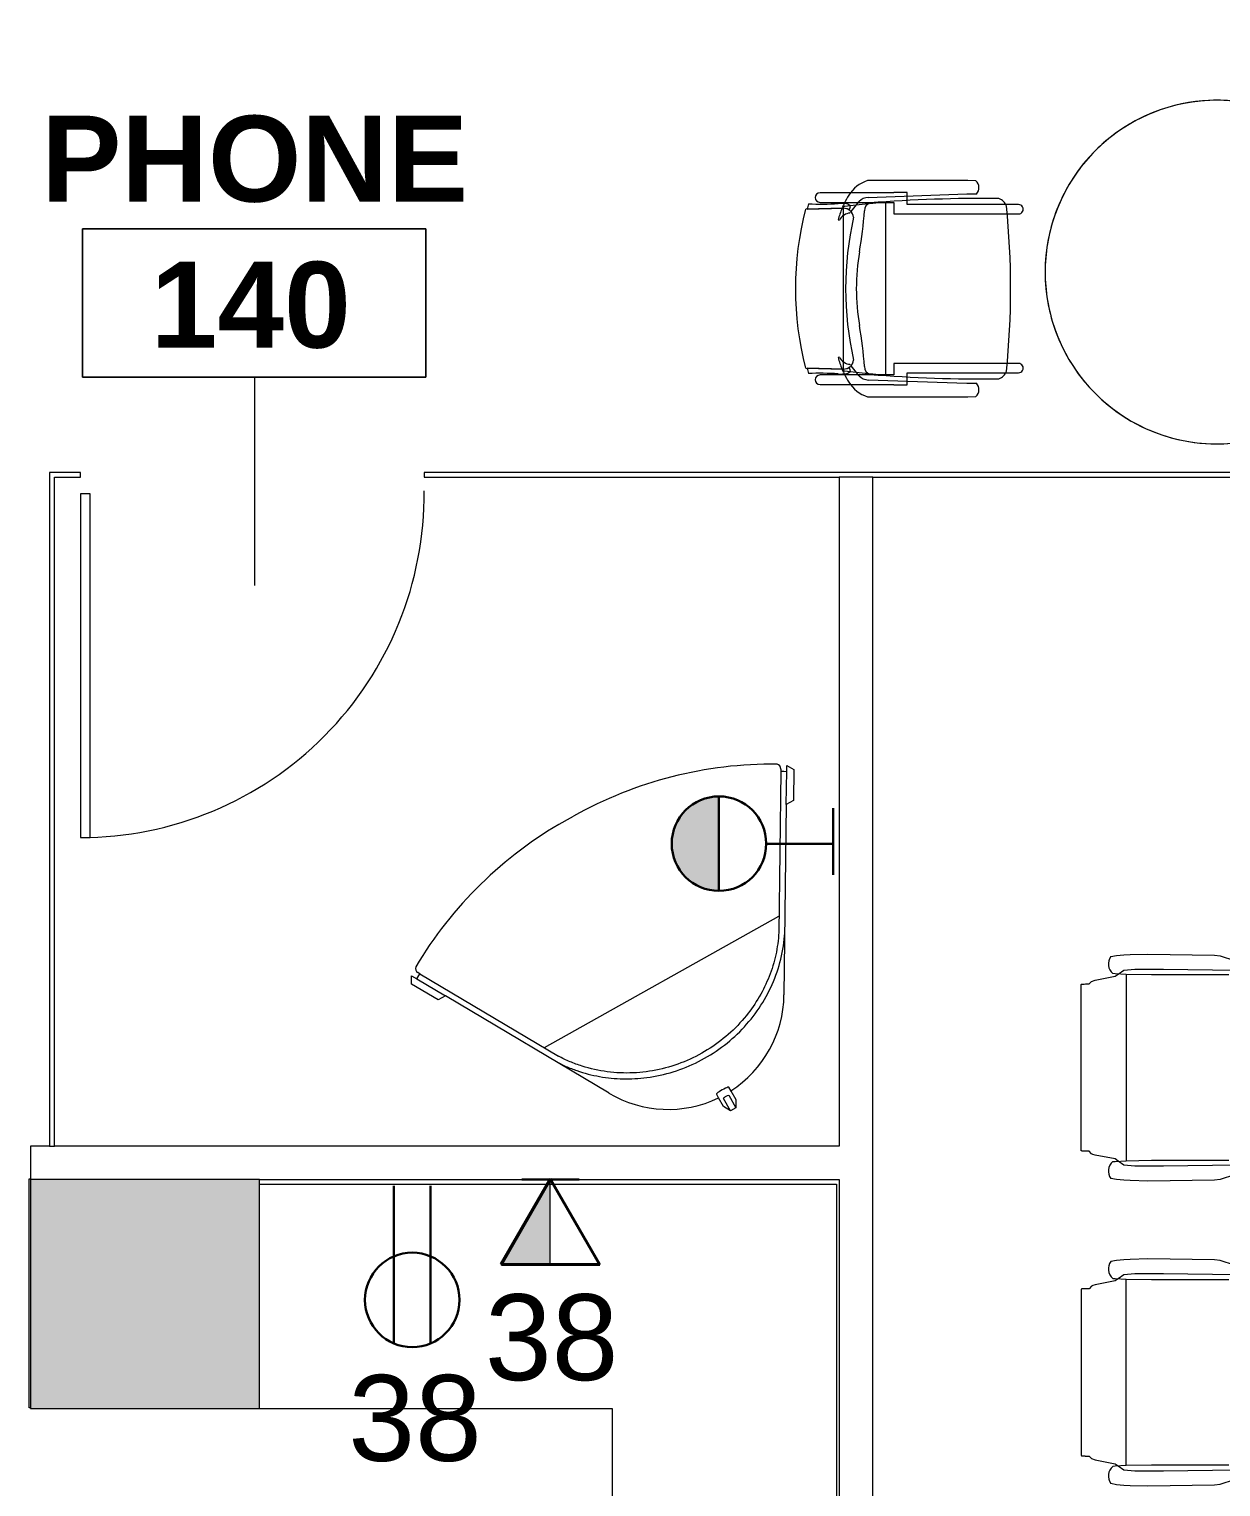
# Model space of a CAD drawing. Header units: inches. Extents: x 0 to 1865, y 0 to 1094.
# Drawn here: x 493 to 617.9, y 645.2 to 797.9 of the extents above; entities that cross this region are included whole.
import ezdxf

# ---------------------------------------------------------------- set-up
doc = ezdxf.new("R2010")
doc.units = ezdxf.units.IN
doc.header["$MEASUREMENT"] = 0
for name, color, linetype, lineweight in [('A-ANNO-NOTE', 131, 'Continuous', 9), ('A-AREA-IDEN', 2, 'Continuous', 9), ('A-DOOR', 31, 'Continuous', 13), ('A-WALL', 113, 'Continuous', 13), ('B-CL', 7, 'Continuous', 9), ('I-FURN', 30, 'Continuous', 9), ('I-WALL', 2, 'Continuous', 13), ('Q-CASE', 31, 'Continuous', 9), ('S-COLS', 52, 'Continuous', 13), ('Victor Bldg - 5th Floor_LINK_dwg', 8, 'Continuous', 9)]:
    doc.layers.add(name, color=color, linetype=linetype, lineweight=lineweight)
doc.styles.add('Swis721 Lt BT', font='swissl.ttf', dxfattribs={"height": 9})
doc.styles.add('Swis721 Lt BT_B', font='', dxfattribs={"height": 9})
doc.styles.get('Swis721 Lt BT_B').set_extended_font_data('Swis721 Lt BT', bold=True)

# ---------------------------------------------------------------- blocks, each defined once
blk = doc.blocks.new('Victor Bldg - 5th Floor_LINK_dwg-6972324-Level 05 POWER _ SIGNAL')
at = {"layer": 'B-CL'}
blk.add_line((493, 677.5), (493.14, 677.5), dxfattribs=at)
at = {"layer": 'B-CL', "flags": 128}
blk.add_lwpolyline([(493.14, 653.5), (493, 653.5), (493, 677.5)], dxfattribs=at)
blk = doc.blocks.new('Concrete-Rectangular-Column - 24_ X 24_-6973359-Level 05 POWER _ SIGNAL')
at = {"layer": 'S-COLS', "lineweight": 9}
blk.add_hatch(color=7, dxfattribs=at).paths.add_polyline_path([(12, -12), (12, 12), (-12, 12), (-12, -12), (11.74, -12)], flags=0)
at = {"layer": 'S-COLS', "color": 8, "lineweight": 20}
for p, q in [((12, 12), (-12, 12)), ((-12, 12), (-12, -12)), ((12, -12), (12, 12)), ((-12, -12), (12, -12))]:
    blk.add_line(p, q, dxfattribs=at)
blk = doc.blocks.new('F - CONF TABLE _ROUND-4 CHAIRS_ - Lam 30Dia Single-Column Base-7663827-Level 05 POWER _ SIGNAL')
at = {"layer": 'I-FURN'}
for start, end in [(0, 180), (360, 180), (94.7368, 113.6842), (85.2632, 94.7368), (47.3684, 85.2632), (113.6842, 132.6316), (132.6316, 151.5789), (37.8947, 47.3684), (0, 37.8947), (151.5789, 180), (180, 0), (180, 360), (180, 227.3684), (341.0526, 0), (331.5789, 341.0526), (312.6316, 331.5789), (227.3684, 236.8421), (303.1579, 312.6316), (236.8421, 274.7368), (284.2105, 303.1579), (274.7368, 284.2105)]:
    blk.add_arc((-17.69, -2.75), 18, start, end, dxfattribs=at)
blk = doc.blocks.new('F - CONF TABLE _4 RECTANGULAR-12 CHAIRS_ - F - CONF TABLE _4 RECTANGULAR-12 CHAIRS_-7360135-Level 05 POWER _ SIGNAL')
at = {"layer": 'I-FURN'}
for p, q in [((5.01, 55.06), (4.86, 54.68)), ((5.26, 55.32), (5.01, 55.06)), ((22.75, 56.16), (5.32, 56.16)), ((23.06, 55.06), (22.8, 55.32)), ((23.13, 54.92), (23.06, 55.06)), ((36.87, 54.92), (36.94, 55.06)), ((36.94, 55.06), (37.2, 55.32)), ((37.25, 56.16), (54.68, 56.16)), ((54.74, 55.32), (54.99, 55.06)), ((54.99, 55.06), (55.14, 54.68)), ((4.86, 54.68), (4.46, 52.61)), ((23.21, 54.68), (23.13, 54.92)), ((23.61, 52.61), (23.21, 54.68)), ((36.39, 52.61), (36.79, 54.68)), ((36.79, 54.68), (36.87, 54.92)), ((55.14, 54.68), (55.54, 52.61)), ((2.3, 52.45), (2.23, 51.68)), ((2.41, 53.06), (2.3, 52.45)), ((4.23, 52.28), (3.82, 51.68)), ((4.21, 52.61), (4.19, 52.84)), ((4.27, 51.45), (4.21, 52.61)), ((4.46, 52.61), (4.23, 52.28)), ((23.84, 52.28), (23.61, 52.61)), ((23.86, 52.61), (23.79, 51.45)), ((24.24, 51.68), (23.84, 52.28)), ((23.88, 52.84), (23.86, 52.61)), ((25.77, 52.45), (25.66, 53.06)), ((25.84, 51.68), (25.77, 52.45)), ((34.16, 51.68), (34.23, 52.45)), ((34.23, 52.45), (34.34, 53.06)), ((35.76, 51.68), (36.16, 52.28)), ((36.12, 52.84), (36.14, 52.61)), ((36.14, 52.61), (36.21, 51.45)), ((36.16, 52.28), (36.39, 52.61)), ((55.54, 52.61), (55.77, 52.28)), ((55.73, 51.45), (55.79, 52.61)), ((55.77, 52.28), (56.18, 51.68)), ((55.79, 52.61), (55.81, 52.84)), ((57.59, 53.06), (57.7, 52.45)), ((57.7, 52.45), (57.77, 51.68)), ((2.2, 51.03), (2.15, 49.17)), ((2.23, 51.68), (2.2, 51.03)), ((3.82, 51.68), (3.72, 50.52)), ((3.72, 50.52), (3.72, 47.52)), ((4.32, 48.77), (4.27, 51.45)), ((4.27, 51.45), (23.79, 51.45)), ((23.79, 51.45), (23.75, 48.77)), ((24.35, 50.52), (24.24, 51.68)), ((24.35, 47.52), (24.35, 50.52)), ((25.87, 51.03), (25.84, 51.68)), ((25.92, 49.17), (25.87, 51.03)), ((34.08, 49.17), (34.13, 51.03)), ((34.13, 51.03), (34.16, 51.68)), ((35.65, 50.52), (35.76, 51.68)), ((35.65, 47.52), (35.65, 50.52)), ((36.21, 51.45), (36.25, 48.77)), ((55.73, 51.45), (36.21, 51.45)), ((55.68, 48.77), (55.73, 51.45)), ((56.18, 51.68), (56.28, 50.52)), ((56.28, 50.52), (56.28, 47.52)), ((57.77, 51.68), (57.8, 51.03)), ((57.8, 51.03), (57.85, 49.17)), ((2.15, 49.17), (2.25, 42.17)), ((25.82, 42.17), (25.92, 49.17)), ((34.18, 42.17), (34.08, 49.17)), ((57.85, 49.17), (57.75, 42.17)), ((3.72, 47.52), (3.83, 39.85)), ((4.32, 40.68), (4.32, 48.77)), ((23.75, 48.77), (23.75, 40.68)), ((24.24, 39.85), (24.35, 47.52)), ((35.76, 39.85), (35.65, 47.52)), ((36.25, 48.77), (36.25, 40.68)), ((55.68, 40.68), (55.68, 48.77)), ((56.28, 47.52), (56.17, 39.85)), ((2.25, 42.17), (2.31, 41.58)), ((2.31, 41.58), (2.8, 40.08)), ((25.27, 40.08), (25.76, 41.58)), ((25.76, 41.58), (25.82, 42.17)), ((34.24, 41.58), (34.18, 42.17)), ((34.73, 40.08), (34.24, 41.58)), ((57.69, 41.58), (57.2, 40.08)), ((57.75, 42.17), (57.69, 41.58))]:
    blk.add_line(p, q, dxfattribs=at)
for centre, start, end in [((3.18, 51.99), 40.065, 125.935), ((24.89, 51.99), 54.065, 139.935), ((35.11, 51.99), 40.065, 125.935), ((56.82, 51.99), 54.065, 139.935)]:
    blk.add_arc(centre, 1.32, start, end, dxfattribs=at)
for points, knots in [([(5.32, 56.16), (5.32, 56.16), (5.31, 56.14), (5.3, 56.09), (5.29, 56.03), (5.29, 55.94), (5.28, 55.84), (5.27, 55.69), (5.27, 55.51), (5.26, 55.37), (5.26, 55.32)], [0, 0, 0, 0, 0.111111, 0.222222, 0.333333, 0.444444, 0.555556, 0.666667, 0.888889, 1, 1, 1, 1]), ([(22.8, 55.32), (22.8, 55.51), (22.79, 55.78), (22.78, 56), (22.77, 56.09), (22.76, 56.14), (22.75, 56.16), (22.75, 56.16)], [0, 0, 0, 0, 0.444444, 0.666667, 0.777778, 0.888889, 1, 1, 1, 1]), ([(37.2, 55.32), (37.2, 55.37), (37.2, 55.51), (37.2, 55.69), (37.21, 55.84), (37.22, 55.94), (37.22, 56.03), (37.23, 56.09), (37.24, 56.14), (37.25, 56.16), (37.25, 56.16)], [-1, -1, -1, -1, -0.888889, -0.666667, -0.555556, -0.444444, -0.333333, -0.222222, -0.111111, 0, 0, 0, 0]), ([(54.68, 56.16), (54.68, 56.16), (54.69, 56.14), (54.7, 56.09), (54.71, 56), (54.73, 55.78), (54.73, 55.51), (54.74, 55.32)], [-1, -1, -1, -1, -0.888889, -0.777778, -0.666667, -0.444444, 0, 0, 0, 0])]:
    blk.add_open_spline(points, degree=3, knots=knots, dxfattribs=at)
blk = doc.blocks.new('C-L SHAPE COUNTER TOP - C-L SHAPE COUNTER TOP-7665258-Level 05 POWER _ SIGNAL')
at = {"layer": 'Q-CASE'}
for p, q in [((0.5, -60.96), (0.5, -0.5)), ((0.5, -0.5), (110.35, -0.5)), ((110.35, -0.5), (110.35, -0.21)), ((110.35, -24), (110.35, -0.5)), ((24, -60.96), (24, -24)), ((24, -24), (110.35, -24))]:
    blk.add_line(p, q, dxfattribs=at)
blk = doc.blocks.new('Seating-Booth_Lounge_Chair-Teknion-STFB_Fractals-R2014 - High Back-7331714-Level 05 POWER _ SIGNAL')
at = {"layer": 'I-FURN'}
for p, q in [((-0.62, 17.49), (0.44, 17.49)), ((-22.97, 10.45), (-22.54, 11.19)), ((-22.54, 11.19), (-22.23, 10.65)), ((-22.23, 10.65), (-21.69, 10.96)), ((-21.69, 10.96), (-21.81, 11.17)), ((-21.69, 10.96), (-13.24, -3.67)), ((21.69, 10.96), (13.24, -3.67)), ((21.81, 11.17), (21.69, 10.96)), ((22.23, 10.65), (22.54, 11.19)), ((22.54, 11.19), (22.97, 10.45)), ((-21.35, 7.63), (-22.97, 10.45)), ((-22.23, 10.65), (-20.48, 7.63)), ((20.48, 7.63), (22.23, 10.67)), ((22.97, 10.45), (21.35, 7.63)), ((-20.48, 7.63), (-21.35, 7.63)), ((-10.51, -9.64), (-20.48, 7.63)), ((20.48, 7.63), (10.51, -9.64)), ((21.35, 7.63), (20.48, 7.63)), ((-14.07, -2.16), (14.07, -2.16)), ((-0.75, -15.23), (-0.75, -15.71)), ((0.75, -15.71), (0.75, -15.23)), ((-0.75, -16.73), (-0.75, -15.68)), ((-0.33, -17.49), (-0.75, -16.73)), ((-0.33, -17.49), (-0.33, -15.98)), ((0.33, -15.98), (0.33, -17.49)), ((0.75, -16.73), (0.33, -17.49)), ((0.75, -15.68), (0.75, -16.73)), ((0.33, -17.49), (-0.33, -17.49))]:
    blk.add_line(p, q, dxfattribs=at)
at = {"layer": 'I-FURN', "flags": 128}
blk.add_lwpolyline([(21.69, 10.96), (21.96, 10.81), (22.23, 10.65)], dxfattribs=at)
at = {"layer": 'I-FURN'}
for centre, radius, start, end in [((-0.44, -25.1), 42.59, 90.2412, 119.9526), ((0.44, -25.1), 42.59, 60.0452, 90), ((-21.37, 11.42), 0.5, 131.065, 210.12), ((21.37, 11.42), 0.5, 329.88, 48.7323), ((0, -3.57), 12.14, 210.0001, 266.4557), ((0, -3.57), 12.14, 273.5443, 329.9999)]:
    blk.add_arc(centre, radius, start, end, dxfattribs=at)
for centre, major_axis, ratio in [((0, -15.23), (0.75, 0), 0.098866), ((0, -15.98), (0.33, 0), 0.098894)]:
    blk.add_ellipse(centre, major_axis=major_axis, ratio=ratio, start_param=0, end_param=3.141593, dxfattribs=at)
for points in [[(-13.77, -3.99), (-13.55, -4.33), (-13.09, -5), (-12.05, -6.26), (-10.56, -7.69), (-8.53, -9.11), (-6.18, -10.26), (-3.56, -11.06), (-0.72, -11.42), (2.15, -11.3), (4.95, -10.7), (7.6, -9.64), (10.02, -8.14), (11.77, -6.57), (12.99, -5.14), (13.52, -4.38), (13.77, -3.99)], [(13.24, -3.67), (13.03, -4), (12.58, -4.65), (11.58, -5.86), (10.15, -7.23), (8.19, -8.59), (5.94, -9.7), (3.42, -10.47), (0.69, -10.81), (-2.06, -10.7), (-4.75, -10.12), (-7.3, -9.1), (-9.62, -7.66), (-11.31, -6.15), (-12.48, -4.78), (-13, -4.05), (-13.24, -3.67)]]:
    blk.add_open_spline(points, degree=3, knots=[-1, -1, -1, -1, -0.961957, -0.923913, -0.847826, -0.771739, -0.695652, -0.608696, -0.521739, -0.434783, -0.347826, -0.26087, -0.173913, -0.086957, -0.043478, 0, 0, 0, 0], dxfattribs=at)
blk = doc.blocks.new('F-Haworth_Chair_X99-Seminar - X99 Seminar Chair with Glides-V28-Level 05 POWER _ SIGNAL')
at = {"layer": 'I-FURN'}
for p, q in [((-8.34, 11.52), (-8.42, 7.57)), ((-8.42, 7.57), (-8.34, 11.37)), ((8.42, 7.57), (8.34, 11.52)), ((8.34, 11.37), (8.42, 7.57)), ((-10.04, 10.02), (-10.04, 6.81)), ((-9.04, 7.4), (-9.04, 10.02)), ((9.04, 10.02), (9.04, 7.4)), ((10.04, 6.81), (10.04, 10.02)), ((-7.18, 7.99), (-7.21, 8.13)), ((7.21, 8.13), (7.18, 7.99)), ((-10.04, 6.81), (-10.04, 5)), ((-9.13, 5.92), (-8.07, 6.77)), ((-9.04, 5.99), (-9.04, 7.4)), ((-8.75, 6.22), (-8.88, 4.99)), ((-8.68, 6.87), (-8.75, 6.22)), ((-8.62, 7.42), (-8.68, 6.87)), ((-8.6, 7.6), (-8.62, 7.43)), ((-8.61, 6.81), (-8.23, 6.95)), ((-8.49, 7.6), (-8.56, 7.6)), ((-8.12, 7.6), (-8.4, 7.6)), ((-7.65, 7.6), (-8.09, 7.6)), ((-8.03, 6.81), (-7.95, 6.87)), ((7.65, 7.6), (-7.65, 7.6)), ((8.4, 7.6), (7.65, 7.6)), ((7.95, 6.87), (8.03, 6.81)), ((8.07, 6.77), (9.13, 5.92)), ((8.23, 6.95), (8.61, 6.81)), ((8.56, 7.6), (8.49, 7.6)), ((8.62, 7.43), (8.6, 7.6)), ((8.68, 6.87), (8.62, 7.42)), ((8.75, 6.22), (8.68, 6.87)), ((8.88, 4.99), (8.75, 6.22)), ((9.04, 7.4), (9.04, 5.99)), ((10.04, 5), (10.04, 6.81)), ((-11.32, 5.06), (-11.32, -5.48)), ((-10.04, 4.99), (-10.04, 2.27)), ((-9.92, -5.36), (-9.57, 4.97)), ((-8.9, 4.8), (-9.07, 3.2)), ((-9.04, 3.62), (-9.04, 5.99)), ((-8.88, 4.99), (-8.89, 4.91)), ((8.89, 4.91), (8.88, 4.99)), ((9.07, 3.2), (8.9, 4.8)), ((9.04, 5.99), (9.04, 3.62)), ((9.57, 4.97), (9.92, -5.36)), ((10.04, 2.27), (10.04, 4.99)), ((11.32, -5.48), (11.32, 5.06)), ((-9.07, 3.2), (-9.07, 3.12)), ((-9.07, 3.12), (9.07, 3.12)), ((-9.04, 3.43), (-9.04, 3.62)), ((-9.04, 3.12), (-9.04, 3.43)), ((-9.04, 2.27), (-9.04, 3.12)), ((9.04, 3.62), (9.04, 3.43)), ((9.04, 3.43), (9.04, 3.12)), ((9.04, 3.12), (9.04, 2.27)), ((9.07, 3.12), (9.07, 3.2)), ((-10.04, 2.27), (-10.07, 2.27)), ((-10.07, 2.27), (-10.07, 0.89)), ((-7.83, 2.27), (-9.04, 2.27)), ((-7.83, -9.57), (-7.83, 2.27)), ((9.04, 2.27), (7.83, 2.27)), ((7.83, 2.27), (7.83, -9.57)), ((10.07, 2.27), (10.04, 2.27)), ((10.07, 0.89), (10.07, 2.27)), ((-10.07, 0.89), (-9.71, 0.89)), ((-9.71, 0.89), (-9.2, 0.89)), ((-9.2, 0.89), (-8.82, 0.89)), ((-8.82, 0.89), (-8.82, -9.44)), ((8.82, 0.89), (9.2, 0.89)), ((8.82, -9.44), (8.82, 0.89)), ((9.2, 0.89), (9.71, 0.89)), ((9.71, 0.89), (10.07, 0.89)), ((-11.32, -5.48), (-11.3, -6.32)), ((-9.92, -6.36), (-9.92, -5.36)), ((9.92, -5.36), (9.92, -6.36)), ((11.3, -6.32), (11.32, -5.48)), ((-8.82, -9.44), (-8.82, -10.78)), ((-7.83, -10.78), (-7.83, -9.57)), ((7.83, -9.57), (7.83, -10.78)), ((8.82, -10.78), (8.82, -9.44))]:
    blk.add_line(p, q, dxfattribs=at)
for centre, radius, start, end in [((0, -20.29), 32.89, 75.3075, 104.696), ((-36.06, 10.03), 27.2, 355.9857, 2.5118), ((0, -20.73), 33.17, 104.5766, 105.5522), ((0, -20.73), 33.17, 74.4478, 75.4234), ((36.06, 10.03), 27.2, 177.4882, 184.0143), ((-9.54, 10.02), 0.498, 360, 180), ((9.54, 10.02), 0.498, 360, 180), ((-5.2, 7.86), 3.74, 175.9857, 189.9064), ((-4.71, -1.15), 9.61, 113.5094, 116.0036), ((-4.71, -1.15), 9.61, 112.927, 113.3607), ((-4.71, -1.15), 9.61, 105.0666, 112.7369), ((-6.55, 6.76), 1.38, 117.0503, 145.9813), ((6.55, 6.76), 1.38, 34.0187, 62.9497), ((4.71, -1.15), 9.61, 67.2631, 74.9334), ((4.71, -1.15), 9.61, 66.6393, 67.073), ((4.71, -1.15), 9.61, 63.9964, 66.4906), ((5.2, 7.86), 3.74, 350.0936, 4.0143), ((-7.87, 3.92), 3.63, 121.9522, 161.8211), ((-4.71, -1.15), 9.61, 116.0036, 121.9522), ((-8.28, 7.33), 0.613, 189.9064, 237.4573), ((-7.37, 7.55), 1.05, 178.8214, 214.7998), ((-7.37, 7.55), 1.05, 178.8214, 264.0446), ((-6.55, 6.76), 1.38, 147.5752, 174.9122), ((0, -26.49), 33.83, 77.2285, 102.7715), ((0, -15.97), 22.19, 79.9767, 100.0233), ((7.37, 7.55), 1.05, 275.9554, 1.1786), ((6.55, 6.76), 1.38, 5.0878, 32.4248), ((7.37, 7.55), 1.05, 325.2002, 1.1786), ((8.28, 7.33), 0.613, 302.5427, 350.0936), ((4.71, -1.15), 9.61, 58.0478, 63.9964), ((7.87, 3.92), 3.63, 18.1789, 58.0478), ((-8.18, 4.9), 1.39, 132.8922, 177.1987), ((144.06, -7.32), 153.52, 175.4787, 180.5251), ((-8.24, 4.59), 0.763, 84.2338, 165.7662), ((-11.32, 48.08), 42.84, 274.2301, 280.0233), ((11.32, 48.08), 42.84, 259.9767, 265.7699), ((8.24, 4.59), 0.763, 14.2338, 95.7662), ((-144.06, -7.32), 153.52, 359.4749, 4.5213), ((8.18, 4.9), 1.39, 2.8013, 47.1078), ((-10.58, -5.68), 0.956, 221.8901, 314.1099), ((10.58, -5.68), 0.956, 225.8901, 318.1099), ((-8.21, -8.28), 1.31, 200.0433, 249.9567), ((8.21, -8.28), 1.31, 290.0433, 339.9567), ((0, 75.01), 84.96, 264.1475, 275.8525), ((-8.32, -10.78), 0.495, 180, 360), ((8.32, -10.78), 0.495, 180, 360)]:
    blk.add_arc(centre, radius, start, end, dxfattribs=at)
blk = doc.blocks.new('Door - Glass Single - Full Rail - Short Handle-7248472-Level 05 POWER _ SIGNAL')
at = {"layer": 'A-DOOR', "lineweight": 20}
for p, q in [((17, 38), (17, 2)), ((18, 38), (17, 38)), ((18, 2), (18, 38)), ((17, 2), (18, 2))]:
    blk.add_line(p, q, dxfattribs=at)
at = {"layer": 'A-DOOR', "lineweight": 9}
blk.add_arc((18, 2), 36, 90, 180.5, dxfattribs=at)
blk = doc.blocks.new('Room Tag - Room Name and Number-3379422-Level 05 POWER _ SIGNAL')
at = {"layer": 'A-AREA-IDEN'}
for p, q in [((-0.1881, -0.1636), (-0.1881, -0.0018)), ((-0.1881, -0.0018), (0.1869, -0.0018)), ((0.1869, -0.0018), (-0.1881, -0.0018)), ((-0.1881, -0.0018), (-0.1881, -0.1636)), ((0.1869, -0.0018), (0.1869, -0.1636)), ((0.1869, -0.1636), (0.1869, -0.0018)), ((0.1869, -0.1636), (-0.1881, -0.1636)), ((-0.1881, -0.1636), (0.1869, -0.1636))]:
    blk.add_line(p, q, dxfattribs=at)

msp = doc.modelspace()

# ---------------------------------------------------------------- hatches: boundary and pattern name
at = {"layer": 'A-ANNO-NOTE'}
for points in [[(561.02, 710.09), (562.02, 716.33), (560.34, 712.47)], [(560.34, 712.47), (562.02, 716.33), (561.15, 715.32)], [(562.33, 708.63), (562.02, 716.33), (561.02, 710.09)], [(562.02, 716.33), (565.15, 717.55), (563.48, 717.22)], [(562.33, 708.63), (565.15, 717.55), (562.02, 716.33), (562.06, 715.32)], [(562.02, 716.33), (563.48, 717.22), (562.55, 716.73)], [(565.15, 707.66), (565.15, 717.55), (562.33, 708.63)], [(563.48, 717.22), (565.15, 717.55), (563.98, 717.38)], [(565.28, 707.66), (565.28, 717.56), (565.15, 717.55), (565.18, 715.32)], [(560.34, 712.47), (561.15, 715.32), (560.34, 712.74)], [(560.34, 712.74), (561.14, 715.32), (560.89, 714.89)], [(560.34, 712.74), (560.89, 714.89), (560.63, 714.28)], [(565.28, 707.66), (565.15, 715.32), (565.15, 707.66)], [(560.34, 712.74), (560.63, 714.28), (560.38, 713.26)], [(560.72, 710.68), (560.34, 712.47), (560.45, 711.56)], [(561.02, 710.09), (560.34, 712.47), (560.72, 710.68)], [(562.33, 708.63), (561.02, 710.09), (561.39, 709.55)], [(565.15, 707.66), (562.33, 708.63), (563.24, 708.1)], [(565.15, 707.66), (563.24, 708.1), (563.85, 707.87)], [(547.6, 668.56), (547.6, 677.49), (542.44, 668.56)]]:
    msp.add_hatch(color=256, dxfattribs=at).paths.add_polyline_path(points, flags=0)

# ---------------------------------------------------------------- linework, layer by layer
for p, q in [((565.28, 707.66), (565.28, 717.56)), ((547.6, 677.49), (542.44, 668.56)), ((547.6, 668.56), (547.6, 677.49)), ((542.44, 668.56), (547.6, 668.56))]:
    msp.add_line(p, q, dxfattribs=at)
at = {"layer": 'A-ANNO-NOTE', "lineweight": 30}
for p, q in [((565.28, 707.66), (565.28, 717.56)), ((577.25, 709.33), (577.25, 716.34)), ((577.25, 712.6), (570.23, 712.6)), ((531.23, 676.77), (531.23, 660.25)), ((535.06, 676.77), (535.06, 660.25)), ((535.06, 676.77), (535.06, 660.25)), ((547.6, 677.49), (542.44, 668.56)), ((547.64, 677.43), (542.48, 668.49)), ((544.64, 677.43), (550.64, 677.43)), ((547.6, 677.49), (552.75, 668.56)), ((547.64, 677.43), (552.79, 668.49)), ((552.75, 668.56), (542.44, 668.56)), ((552.79, 668.49), (542.48, 668.49))]:
    msp.add_line(p, q, dxfattribs=at)
for centre in [(565.28, 712.61), (565.28, 712.61), (565.28, 712.61), (565.28, 712.61), (565.28, 712.61), (565.28, 712.61), (565.28, 712.61), (533.14, 664.81)]:
    msp.add_circle(centre, 4.95, dxfattribs=at)
at = {"layer": 'A-ANNO-NOTE'}
msp.add_arc((565.28, 712.61), 4.95, 90, 270, dxfattribs=at)
at = {"layer": 'A-AREA-IDEN'}
msp.add_line((516.65, 739.67), (516.65, 761.49), dxfattribs=at)
at = {"layer": 'A-WALL'}
for p, q in [((581.39, 751), (577.89, 751)), ((495.14, 680.93), (495.64, 680.93))]:
    msp.add_line(p, q, dxfattribs=at)
at = {"layer": 'I-WALL'}
for p, q in [((498.39, 751.5), (495.14, 751.5)), ((495.14, 751.5), (495.14, 680.93)), ((498.39, 751), (498.39, 751.5)), ((698.48, 751.5), (534.39, 751.5)), ((534.39, 751.5), (534.39, 751)), ((495.64, 751), (498.39, 751)), ((495.64, 680.93), (495.64, 751)), ((534.39, 751), (577.89, 751)), ((577.89, 751), (577.89, 680.93)), ((581.39, 511.75), (581.39, 751)), ((581.39, 751), (698.48, 751)), ((495.14, 680.93), (493.14, 680.93)), ((493.14, 680.93), (493.14, 677.43)), ((577.89, 680.93), (495.64, 680.93)), ((517.14, 677.43), (577.89, 677.43)), ((577.89, 677.43), (577.89, 511.75))]:
    msp.add_line(p, q, dxfattribs=at)

# ---------------------------------------------------------------- block references
at = {"layer": 'A-AREA-IDEN', "xscale": 95.99999999999994, "yscale": 95.99999999999994, "zscale": 95.99999999999994}
msp.add_blockref('Room Tag - Room Name and Number-3379422-Level 05 POWER _ SIGNAL', (516.64, 777.19), dxfattribs=at)
at = {"layer": 'A-DOOR', "rotation": 180}
msp.add_blockref('Door - Glass Single - Full Rail - Short Handle-7248472-Level 05 POWER _ SIGNAL', (516.39, 751.25), dxfattribs=at)
at = {"layer": 'I-FURN'}
for name, p, rotation in [('F - CONF TABLE _ROUND-4 CHAIRS_ - Lam 30Dia Single-Column Base-7663827-Level 05 POWER _ SIGNAL', (628.02, 786.94), 44.99999999999995), ('F-Haworth_Chair_X99-Seminar - X99 Seminar Chair with Glides-V28-Level 05 POWER _ SIGNAL', (585.89, 770.75), 89.99999999999932), ('F - CONF TABLE _4 RECTANGULAR-12 CHAIRS_ - F - CONF TABLE _4 RECTANGULAR-12 CHAIRS_-7360135-Level 05 POWER _ SIGNAL', (659.39, 643.18), 89.99999999999982), ('Seating-Booth_Lounge_Chair-Teknion-STFB_Fractals-R2014 - High Back-7331714-Level 05 POWER _ SIGNAL', (558.21, 700.02), 29.28830155676196)]:
    msp.add_blockref(name, p, dxfattribs=dict(at, rotation=rotation))
at = {"layer": 'Q-CASE', "rotation": 269.9999999999996}
msp.add_blockref('C-L SHAPE COUNTER TOP - C-L SHAPE COUNTER TOP-7665258-Level 05 POWER _ SIGNAL', (578.1, 677.43), dxfattribs=at)
at = {"layer": 'S-COLS', "lineweight": 9}
msp.add_blockref('Concrete-Rectangular-Column - 24_ X 24_-6973359-Level 05 POWER _ SIGNAL', (505.14, 665.43), dxfattribs=at)
at = {"layer": 'Victor Bldg - 5th Floor_LINK_dwg', "color": 7}
msp.add_blockref('Victor Bldg - 5th Floor_LINK_dwg-6972324-Level 05 POWER _ SIGNAL', (0, 0), dxfattribs=at)

# ---------------------------------------------------------------- texts
at = {"layer": 'A-ANNO-NOTE', "char_height": 9, "width": 16.362, "attachment_point": 1, "style": 'Swis721 Lt BT'}
for insert in [(540.76, 665.4), (526.44, 656.94)]:
    msp.add_mtext('38', dxfattribs=dict(at, insert=insert))
at = {"layer": 'A-AREA-IDEN', "char_height": 9, "attachment_point": 1, "style": 'Swis721 Lt BT_B'}
for s, insert, width in [('PHONE', (494.28, 788.87), 53.934), ('140', (505.73, 773.57), 25.452)]:
    msp.add_mtext(s, dxfattribs=dict(at, insert=insert, width=width))

doc.saveas('drawing.dxf')
